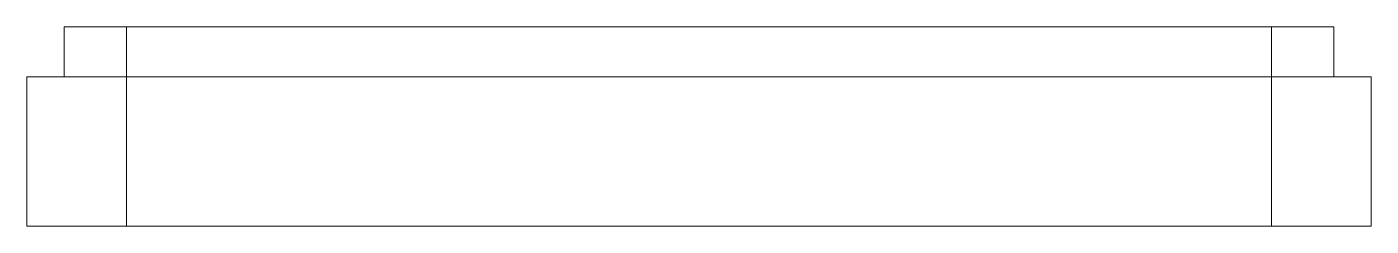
# Paper-space layout '_Izquierda' of a CAD drawing. Header units: millimetres. Extents: x -27 to 27, y 0 to 8.
import ezdxf

# ---------------------------------------------------------------- set-up
doc = ezdxf.new("R2010")
doc.units = ezdxf.units.MM

psp = doc.layouts.new('_Izquierda')

# ---------------------------------------------------------------- linework, layer by layer
at = {"color": 7, "linetype": 'Continuous', "lineweight": 15}
for p, q in [((-25.5, 6), (-25.5, 8)), ((-25.5, 8), (25.5, 8)), ((-23, 8), (-23, 0)), ((23, 8), (23, 0)), ((25.5, 6), (25.5, 8)), ((-27, 6), (27, 6)), ((-27, 6), (-27, 0)), ((27, 6), (27, 0)), ((-27, 0), (27, 0))]:
    psp.add_line(p, q, dxfattribs=at)

doc.saveas('drawing.dxf')
